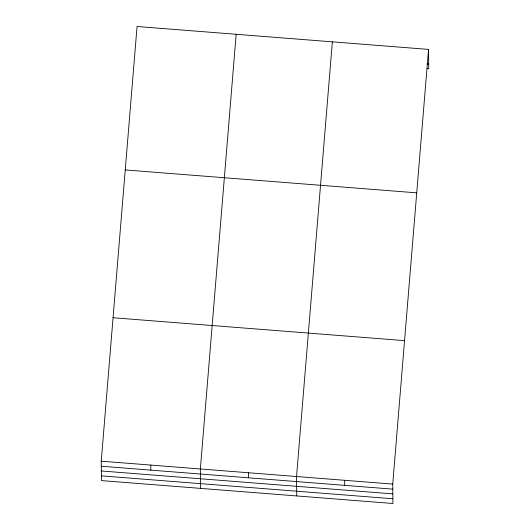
<?xml version="1.0" encoding="UTF-8"?>
<svg xmlns="http://www.w3.org/2000/svg" width="530" height="530" viewBox="0 0 530 530"><rect width="100%" height="100%" fill="white"/><g stroke="black" fill="none" stroke-linecap="round" stroke-linejoin="round"><path stroke-width="0.79" d="M428.551 49.403L392.737 484.082L392.942 503.5L101.449 480.597L101.243 461.179L137.058 26.5L428.551 49.403L428.757 68.82L427.12 68.688M236.168 34.284L200.353 468.97L200.559 488.382M332.356 41.843L296.548 476.53L296.747 495.941M427.074 63.951L428.704 64.077M125.239 169.944L416.732 192.847M113.062 317.735L404.556 340.638M101.243 461.179L392.737 484.082M101.296 466.234L392.79 489.137M101.349 470.978L392.843 493.88M101.402 475.86L392.896 498.763M344.646 480.306L344.699 485.361M248.451 472.747L248.504 477.802M150.798 465.075L150.851 470.13"/></g></svg>
